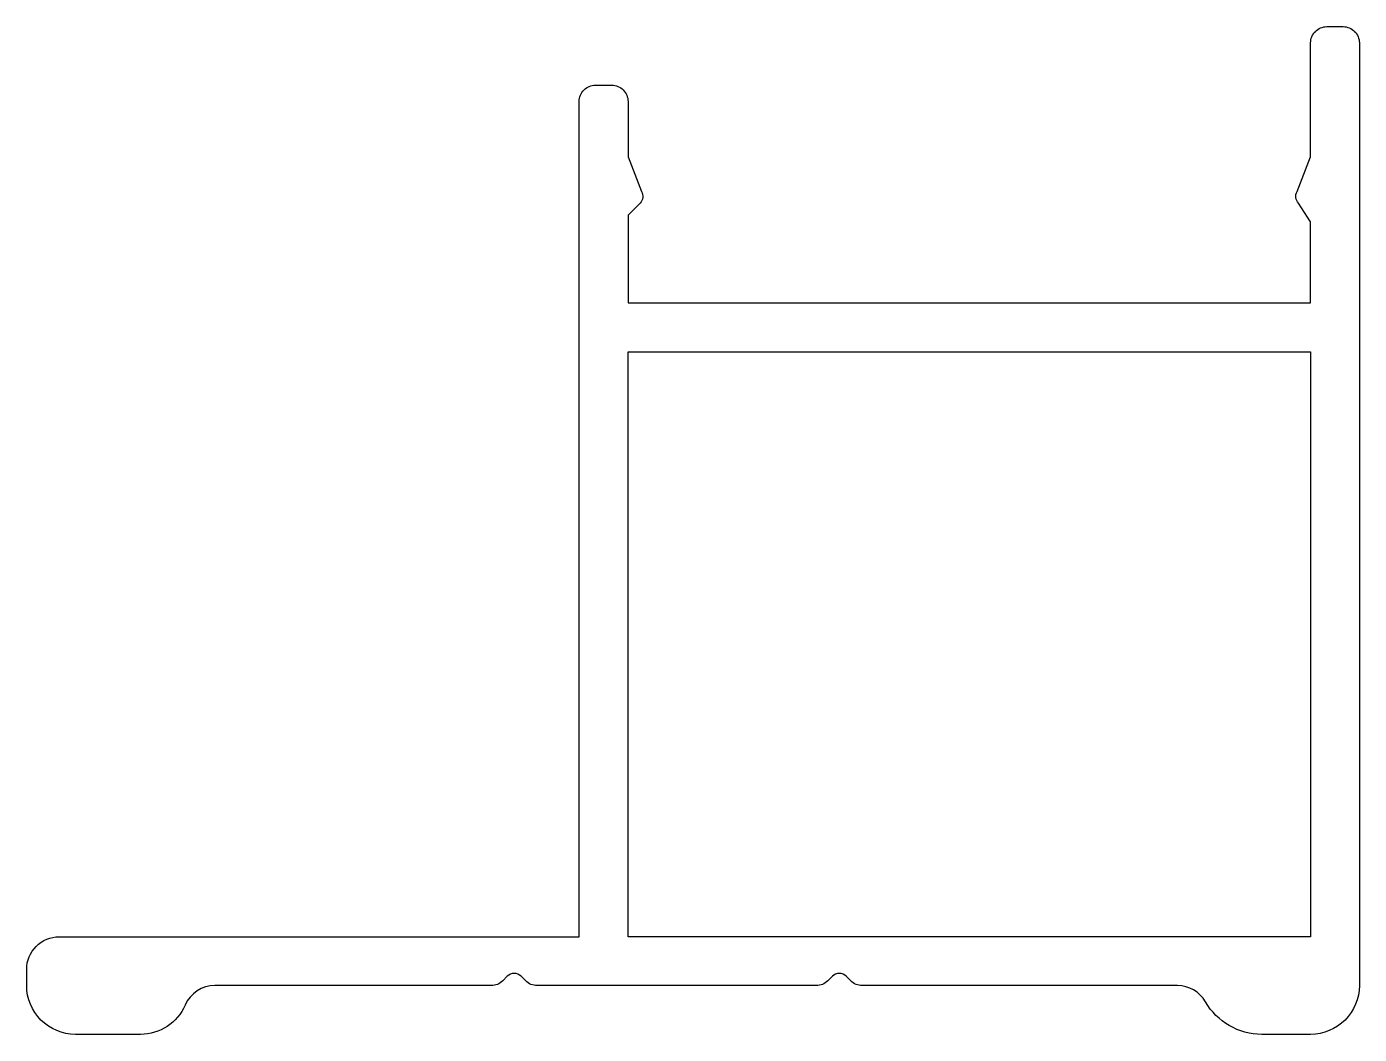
# Model space of a CAD drawing. Extents: x 147.2 to 188.2, y 211.5 to 242.5.
import ezdxf

# ---------------------------------------------------------------- set-up
doc = ezdxf.new("R2010")
doc.units = 0
doc.layers.add('ANA', color=220, linetype='CONTINUOUS')

msp = doc.modelspace()

# ---------------------------------------------------------------- linework, layer by layer
at = {"layer": 'ANA'}
msp.add_lwpolyline([(172.54, 213.169), (172.399, 213.31, 0.414214), (171.974, 213.31), (171.833, 213.169, -0.198912), (171.479, 213.022), (162.894, 213.022, -0.198912), (162.54, 213.169), (162.399, 213.31, 0.414214), (161.974, 213.31), (161.833, 213.169, -0.198912), (161.479, 213.022), (152.978, 213.022, 0.298217), (152.061, 212.422, -0.298217), (150.687, 211.522), (148.687, 211.522, -0.414214), (147.187, 213.022), (147.187, 213.522, -0.414214), (148.187, 214.522), (164.187, 214.522), (164.187, 240.222, -0.414214), (164.687, 240.722), (165.187, 240.722, -0.414214), (165.687, 240.222), (165.687, 238.522), (166.103, 237.454, -0.339454), (166.056, 237.092), (165.687, 236.722), (165.687, 234.022), (186.687, 234.022), (186.687, 236.522), (186.317, 237.092, -0.339454), (186.27, 237.454), (186.687, 238.522), (186.687, 242.022, -0.414214), (187.187, 242.522), (187.687, 242.522, -0.414214), (188.187, 242.022), (188.187, 213.022, -0.414214), (186.687, 211.522), (185.187, 211.522, -0.267949), (183.454, 212.522, 0.267949), (182.588, 213.022), (172.894, 213.022, -0.198912)], format="xyb", close=True, dxfattribs=at)
msp.add_lwpolyline([(165.687, 214.522), (165.687, 232.522), (186.687, 232.522), (186.687, 214.522)], close=True, dxfattribs=at)

doc.saveas('drawing.dxf')
